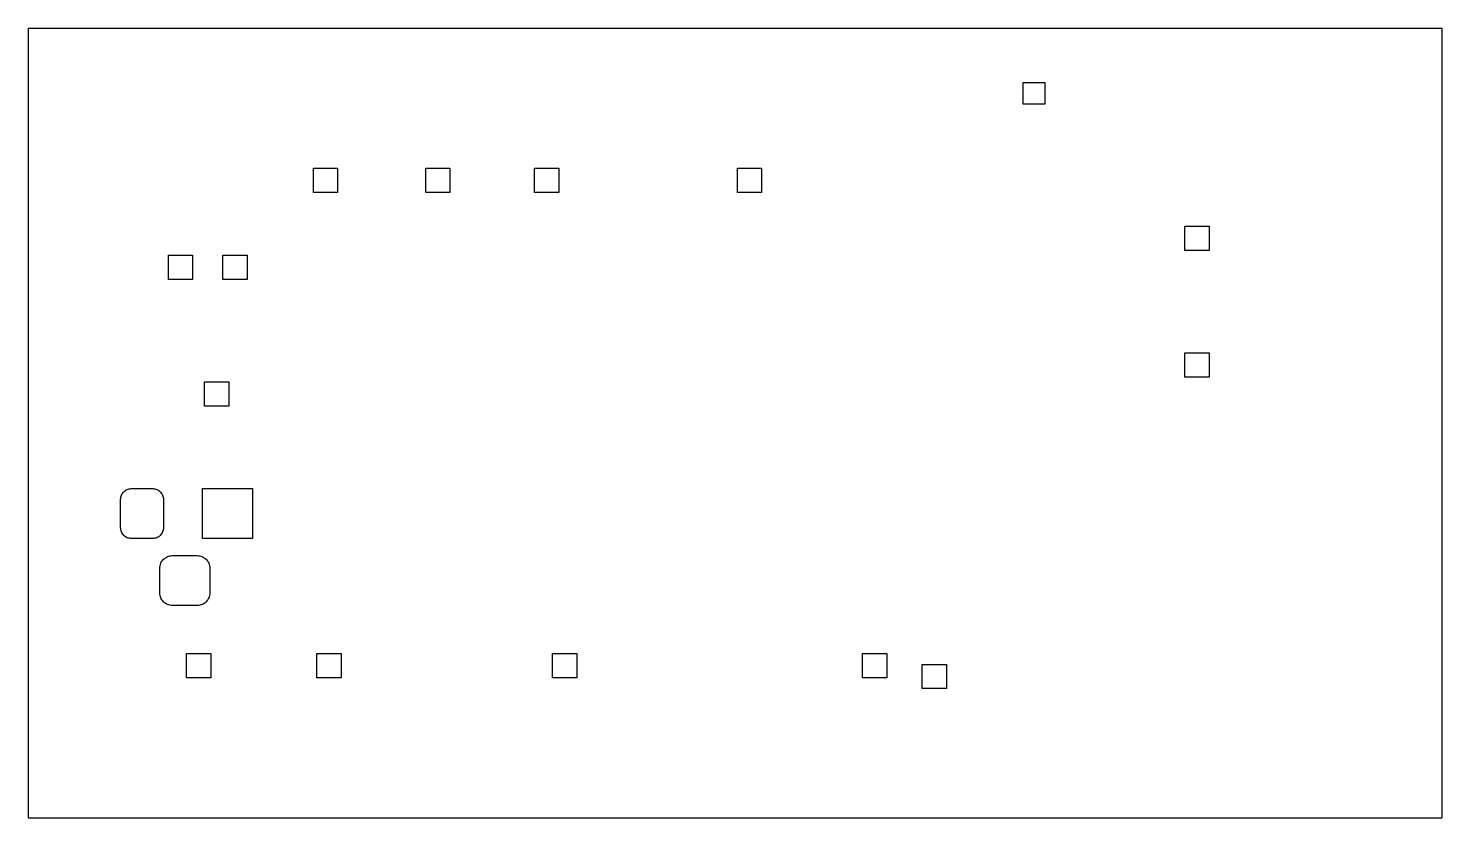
# Model space of a CAD drawing. Extents: x 3 to 11009, y -6096 to 57.
import ezdxf

# ---------------------------------------------------------------- set-up
doc = ezdxf.new("R2010")
doc.units = 0

msp = doc.modelspace()

# ---------------------------------------------------------------- linework, layer by layer
at = {"layer": 'Layer 1'}
for p, q in [((2.54, 56.5506), (2.54, -6095.89)), ((2.54, 56.5506), (11009.2, 56.5506)), ((11009.2, 56.5506), (11009.2, -6095.89)), ((7749.76, -536.353), (7749.76, -367.019)), ((7749.76, -367.019), (7919.09, -367.019)), ((7919.09, -367.019), (7919.09, -536.353)), ((7919.09, -536.353), (7749.76, -536.353)), ((2222.55, -1223.46), (2222.55, -1034.58)), ((2222.55, -1034.58), (2411.44, -1034.58)), ((2411.44, -1034.58), (2411.44, -1223.46)), ((3097.44, -1223.46), (3097.44, -1034.58)), ((3097.44, -1034.58), (3286.33, -1034.58)), ((3286.33, -1034.58), (3286.33, -1223.46)), ((3944.11, -1223.46), (3944.11, -1034.58)), ((3944.11, -1034.58), (4133, -1034.58)), ((4133, -1034.58), (4133, -1223.46)), ((5524.55, -1223.46), (5524.55, -1034.58)), ((5524.55, -1034.58), (5713.44, -1034.58)), ((5713.44, -1034.58), (5713.44, -1223.46)), ((2411.44, -1223.46), (2222.55, -1223.46)), ((3286.33, -1223.46), (3097.44, -1223.46)), ((4133, -1223.46), (3944.11, -1223.46)), ((5713.44, -1223.46), (5524.55, -1223.46)), ((9009.99, -1675.02), (9009.99, -1486.13)), ((9009.99, -1486.13), (9198.88, -1486.13)), ((9198.88, -1486.13), (9198.88, -1675.02)), ((1093.67, -1900.8), (1093.67, -1711.91)), ((1093.67, -1711.91), (1282.56, -1711.91)), ((1282.56, -1711.91), (1282.56, -1900.8)), ((1517, -1900.8), (1517, -1711.91)), ((1517, -1711.91), (1705.89, -1711.91)), ((1705.89, -1711.91), (1705.89, -1900.8)), ((9198.88, -1675.02), (9009.99, -1675.02)), ((1282.56, -1900.8), (1093.67, -1900.8)), ((1705.89, -1900.8), (1517, -1900.8)), ((9009.99, -2662.8), (9009.99, -2473.91)), ((9009.99, -2473.91), (9198.88, -2473.91)), ((9198.88, -2473.91), (9198.88, -2662.8)), ((1375.89, -2888.58), (1375.89, -2699.69)), ((1375.89, -2699.69), (1564.78, -2699.69)), ((1564.78, -2699.69), (1564.78, -2888.58)), ((9198.88, -2662.8), (9009.99, -2662.8)), ((1564.78, -2888.58), (1375.89, -2888.58)), ((721.667, -3614.34), (722.067755, -3606.18378)), ((721.667305, -3836.559839), (721.667, -3614.34)), ((722.067755, -3606.18378), (723.267195, -3598.08401)), ((723.267195, -3598.08401), (725.254035, -3590.15357)), ((725.254035, -3590.15357), (728.008525, -3582.44891)), ((728.008525, -3582.44891), (731.505255, -3575.08292)), ((731.505255, -3575.08292), (735.710365, -3568.05559)), ((735.710365, -3568.05559), (740.581515, -3561.47982)), ((740.581515, -3561.47982), (746.073555, -3555.44027)), ((746.073555, -3555.44027), (752.132865, -3549.93694)), ((752.132865, -3549.93694), (758.702995, -3545.0545)), ((758.702995, -3545.0545), (765.716215, -3540.84939)), ((765.716215, -3540.84939), (773.110435, -3537.34984)), ((773.110435, -3537.34984), (780.809455, -3534.61229)), ((780.809455, -3534.61229), (788.742715, -3532.60851)), ((788.742715, -3532.60851), (796.831195, -3531.42318)), ((796.831195, -3531.42318), (804.998695, -3531.028069)), ((804.998695, -3531.028069), (971.665, -3531.03)), ((971.665, -3531.03), (979.835, -3531.42)), ((979.835, -3531.42), (987.92348, -3532.60533)), ((987.92348, -3532.60533), (995.85674, -3534.60911)), ((995.85674, -3534.60911), (1003.55576, -3537.34666)), ((1003.55576, -3537.34666), (1010.94998, -3540.84621)), ((1010.94998, -3540.84621), (1017.9632, -3545.05132)), ((1017.9632, -3545.05132), (1024.53051, -3549.93376)), ((1024.53051, -3549.93376), (1030.59264, -3555.43709)), ((1030.59264, -3555.43709), (1036.08186, -3561.47664)), ((1036.08186, -3561.47664), (1040.95583, -3568.05241)), ((1040.95583, -3568.05241), (1045.15812, -3575.07974)), ((1045.15812, -3575.07974), (1048.65485, -3582.44573)), ((1048.65485, -3582.44573), (1051.40934, -3590.15039)), ((1051.40934, -3590.15039), (1053.39901, -3598.08083)), ((1053.39901, -3598.08083), (1054.59845, -3606.1806)), ((1054.59845, -3606.1806), (1054.999205, -3614.33682)), ((1054.999205, -3614.33682), (1055, -3836.56)), ((1360.56, -3919.9), (1360.56, -3531.03)), ((1360.56, -3531.03), (1749.44, -3531.03)), ((1749.44, -3531.03), (1749.44, -3919.9)), ((722.06806, -3844.744279), (721.667305, -3836.559839)), ((723.2675, -3852.815829), (722.06806, -3844.744279)), ((1054.599245, -3844.74444), (1053.399805, -3852.81599)), ((1055, -3836.56), (1054.599245, -3844.74444)), ((725.25434, -3860.774489), (723.2675, -3852.815829)), ((728.00883, -3868.450929), (725.25434, -3860.774489)), ((731.50556, -3875.845149), (728.00883, -3868.450929)), ((735.71067, -3882.872479), (731.50556, -3875.845149)), ((740.58182, -3889.448249), (735.71067, -3882.872479)), ((746.07386, -3895.487799), (740.58182, -3889.448249)), ((752.13317, -3900.991129), (746.07386, -3895.487799)), ((758.7033, -3905.873569), (752.13317, -3900.991129)), ((765.71652, -3910.078679), (758.7033, -3905.873569)), ((773.11074, -3913.550009), (765.71652, -3910.078679)), ((780.80976, -3916.315789), (773.11074, -3913.550009)), ((788.74302, -3918.291339), (780.80976, -3916.315789)), ((796.8315, -3919.504889), (788.74302, -3918.291339)), ((804.999, -3919.9), (796.8315, -3919.504889)), ((971.665465, -3919.900161), (804.999, -3919.9)), ((979.835795, -3919.50505), (971.665465, -3919.900161)), ((987.924275, -3918.2915), (979.835795, -3919.50505)), ((995.857535, -3916.31595), (987.924275, -3918.2915)), ((1003.556555, -3913.55017), (995.857535, -3916.31595)), ((1010.950775, -3910.07884), (1003.556555, -3913.55017)), ((1017.963995, -3905.87373), (1010.950775, -3910.07884)), ((1024.531305, -3900.99129), (1017.963995, -3905.87373)), ((1030.593435, -3895.48796), (1024.531305, -3900.99129)), ((1036.082655, -3889.44841), (1030.593435, -3895.48796)), ((1040.956625, -3882.87264), (1036.082655, -3889.44841)), ((1045.158915, -3875.84531), (1040.956625, -3882.87264)), ((1048.655645, -3868.45109), (1045.158915, -3875.84531)), ((1051.410135, -3860.77465), (1048.655645, -3868.45109)), ((1053.399805, -3852.81599), (1051.410135, -3860.77465)), ((1749.44, -3919.9), (1360.56, -3919.9)), ((1062.765859, -4075.3225), (1070.428189, -4069.62162)), ((1070.428189, -4069.62162), (1078.612629, -4064.71096)), ((1078.612629, -4064.71096), (1087.237329, -4060.64696)), ((1087.237329, -4060.64696), (1096.220459, -4057.42963)), ((1096.220459, -4057.42963), (1105.477339, -4055.11541)), ((1105.477339, -4055.11541), (1114.914839, -4053.7043)), ((1114.914839, -4053.7043), (1124.442649, -4053.252745)), ((1124.442649, -4053.252745), (1318.89, -4053.25)), ((1318.89, -4053.25), (1328.42, -4053.7)), ((1328.42, -4053.7), (1337.86033, -4055.11111)), ((1337.86033, -4055.11111), (1347.11439, -4057.42533)), ((1347.11439, -4057.42533), (1356.09752, -4060.64266)), ((1356.09752, -4060.64266), (1364.72222, -4064.70666)), ((1364.72222, -4064.70666), (1372.90666, -4069.61732)), ((1372.90666, -4069.61732), (1380.56899, -4075.3182)), ((1027.217351, -4344.894535), (1027.22, -4150.45)), ((1027.22, -4150.45), (1027.688489, -4140.93912)), ((1027.688489, -4140.93912), (1029.088309, -4131.48468)), ((1029.088309, -4131.48468), (1031.408169, -4122.2278)), ((1031.408169, -4122.2278), (1034.622679, -4113.25314)), ((1034.622679, -4113.25314), (1038.700789, -4104.64537)), ((1038.700789, -4104.64537), (1043.605809, -4096.46093)), ((1043.605809, -4096.46093), (1049.289759, -4088.78449)), ((1049.289759, -4088.78449), (1055.696199, -4081.72894)), ((1055.696199, -4081.72894), (1062.765859, -4075.3225)), ((1380.56899, -4075.3182), (1387.63865, -4081.72464)), ((1387.63865, -4081.72464), (1394.04509, -4088.78019)), ((1394.04509, -4088.78019), (1399.72904, -4096.45663)), ((1399.72904, -4096.45663), (1404.63406, -4104.64107)), ((1404.63406, -4104.64107), (1408.71217, -4113.24884)), ((1408.71217, -4113.24884), (1411.92668, -4122.2235)), ((1411.92668, -4122.2235), (1414.24654, -4131.48038)), ((1414.24654, -4131.48038), (1415.64636, -4140.93482)), ((1415.64636, -4140.93482), (1416.114849, -4150.4457)), ((1416.114849, -4150.4457), (1416.11, -4344.9)), ((1027.68584, -4354.433635), (1027.217351, -4344.894535)), ((1029.08566, -4363.859845), (1027.68584, -4354.433635)), ((1031.40552, -4373.116725), (1029.08566, -4363.859845)), ((1034.62003, -4382.119605), (1031.40552, -4373.116725)), ((1038.69814, -4390.727375), (1034.62003, -4382.119605)), ((1043.60316, -4398.911815), (1038.69814, -4390.727375)), ((1049.28711, -4406.588255), (1043.60316, -4398.911815)), ((1399.724191, -4398.91728), (1394.040241, -4406.59372)), ((1404.629211, -4390.73284), (1399.724191, -4398.91728)), ((1408.707321, -4382.12507), (1404.629211, -4390.73284)), ((1411.921831, -4373.12219), (1408.707321, -4382.12507)), ((1414.241691, -4363.86531), (1411.921831, -4373.12219)), ((1415.641511, -4354.4391), (1414.241691, -4363.86531)), ((1416.11, -4344.9), (1415.641511, -4354.4391)), ((1055.69355, -4413.643805), (1049.28711, -4406.588255)), ((1062.76321, -4420.050245), (1055.69355, -4413.643805)), ((1070.42554, -4425.751125), (1062.76321, -4420.050245)), ((1078.60998, -4430.633565), (1070.42554, -4425.751125)), ((1087.23468, -4434.725785), (1078.60998, -4430.633565)), ((1096.21781, -4437.943115), (1087.23468, -4434.725785)), ((1105.47469, -4440.257335), (1096.21781, -4437.943115)), ((1114.91219, -4441.668445), (1105.47469, -4440.257335)), ((1124.44, -4442.12), (1114.91219, -4441.668445)), ((1318.887341, -4442.125465), (1124.44, -4442.12)), ((1328.415151, -4441.67391), (1318.887341, -4442.125465)), ((1337.855481, -4440.2628), (1328.415151, -4441.67391)), ((1347.109541, -4437.94858), (1337.855481, -4440.2628)), ((1356.092671, -4434.73125), (1347.109541, -4437.94858)), ((1364.717371, -4430.63903), (1356.092671, -4434.73125)), ((1372.901811, -4425.75659), (1364.717371, -4430.63903)), ((1380.564141, -4420.05571), (1372.901811, -4425.75659)), ((1387.633801, -4413.64927), (1380.564141, -4420.05571)), ((1394.040241, -4406.59372), (1387.633801, -4413.64927)), ((1234.78, -4816.35), (1423.67, -4816.35)), ((1234.78, -5005.24), (1234.78, -4816.35)), ((1423.67, -4816.35), (1423.67, -5005.24)), ((2250.78, -4816.35), (2439.67, -4816.35)), ((2250.78, -5005.24), (2250.78, -4816.35)), ((2439.67, -4816.35), (2439.67, -5005.24)), ((4085.22, -4816.35), (4274.11, -4816.35)), ((4085.22, -5005.24), (4085.22, -4816.35)), ((4274.11, -4816.35), (4274.11, -5005.24)), ((6498.22, -4816.35), (6687.11, -4816.35)), ((6498.22, -5005.24), (6498.22, -4816.35)), ((6687.11, -4816.35), (6687.11, -5005.24)), ((6963.88, -5089.91), (6963.88, -4901.02)), ((6963.88, -4901.02), (7152.78, -4901.02)), ((7152.78, -4901.02), (7152.78, -5089.91)), ((1423.67, -5005.24), (1234.78, -5005.24)), ((2439.67, -5005.24), (2250.78, -5005.24)), ((4274.11, -5005.24), (4085.22, -5005.24)), ((6687.11, -5005.24), (6498.22, -5005.24)), ((7152.78, -5089.91), (6963.88, -5089.91)), ((2.54, -6095.89), (8186.98, -6095.89)), ((8186.98, -6095.89), (11009.2, -6095.89))]:
    msp.add_line(p, q, dxfattribs=at)

doc.saveas('drawing.dxf')
